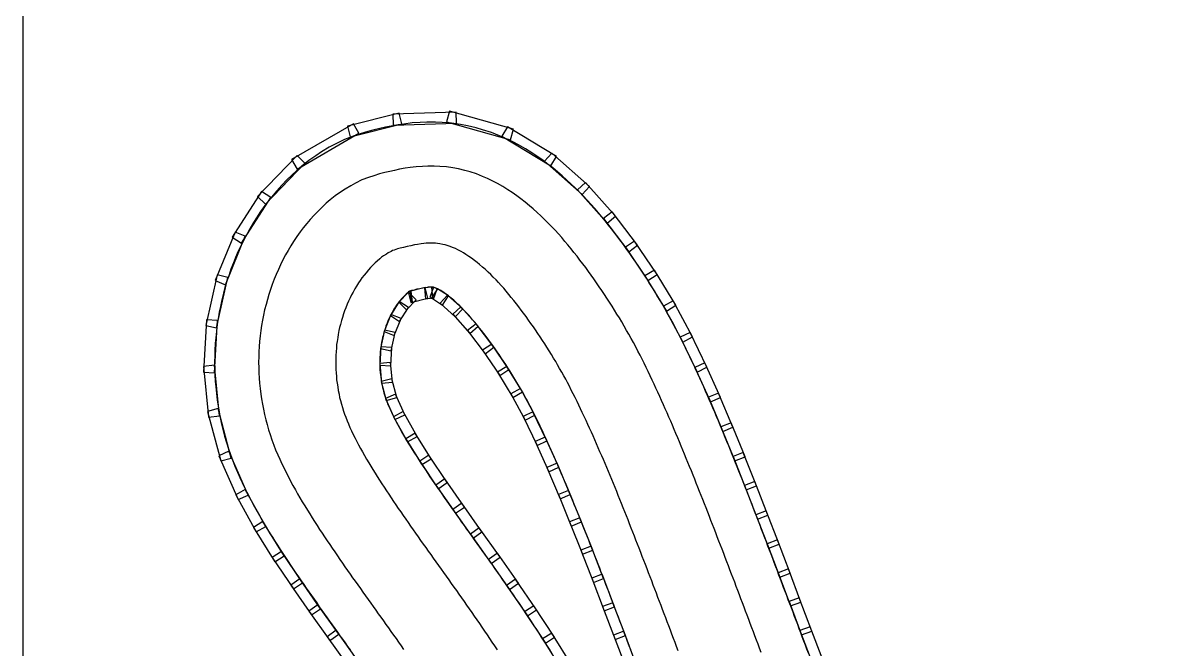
# Model space of a CAD drawing. Header units: metres. Extents: x 0 to 11.6, y 0 to 14.5.
# Drawn here: x 0 to 5.18, y 5.69 to 8.53 of the extents above; entities that cross this region are included whole.
import ezdxf

# ---------------------------------------------------------------- set-up
doc = ezdxf.new("R2010")
doc.units = ezdxf.units.M
for name, color, linetype in [('GRASS', 3, 'Continuous'), ('HALL', 5, 'Continuous'), ('TRACK', 7, 'Continuous'), ('WALLS', 8, 'Continuous')]:
    doc.layers.add(name, color=color, linetype=linetype)

msp = doc.modelspace()

# ---------------------------------------------------------------- linework, layer by layer
at = {"layer": 'GRASS'}
for points in [[(3.5698, 5.6671), (3.5628, 5.6854), (3.5559, 5.7038), (3.5489, 5.7225), (3.5418, 5.7413), (3.5348, 5.76), (3.5278, 5.7787), (3.5207, 5.7974), (3.5137, 5.8161), (3.5066, 5.8348), (3.4996, 5.8536), (3.4924, 5.8727), (3.4851, 5.8919), (3.4781, 5.9105), (3.471, 5.9291), (3.464, 5.9477), (3.457, 5.9661), (3.4501, 5.9845), (3.443, 6.0034), (3.4358, 6.0226), (3.4286, 6.0415), (3.4214, 6.0604), (3.4142, 6.0793), (3.4071, 6.0981), (3.4, 6.1169), (3.3928, 6.1357), (3.3857, 6.1543), (3.3786, 6.173), (3.3714, 6.1919), (3.3641, 6.2109), (3.3569, 6.2297), (3.3496, 6.2488), (3.3422, 6.2679), (3.3349, 6.2867), (3.3276, 6.3056), (3.3204, 6.3243), (3.3132, 6.3428), (3.3061, 6.3612), (3.2987, 6.3804), (3.291, 6.4001), (3.2834, 6.4193), (3.2759, 6.4385), (3.2682, 6.4578), (3.2608, 6.4764), (3.2534, 6.4952), (3.2459, 6.5138), (3.2384, 6.5326), (3.2309, 6.5513), (3.2233, 6.5705), (3.2152, 6.5904), (3.2073, 6.6097), (3.1995, 6.6288), (3.1916, 6.6479), (3.1839, 6.6666), (3.1761, 6.6854), (3.1684, 6.704), (3.1603, 6.7235), (3.152, 6.743), (3.144, 6.762), (3.1356, 6.7817), (3.1274, 6.8007), (3.1192, 6.8198), (3.1108, 6.8389), (3.1025, 6.8579), (3.0937, 6.8778), (3.0852, 6.8968), (3.0761, 6.9172), (3.0667, 6.9375), (3.0583, 6.9557), (3.0499, 6.9739), (3.0415, 6.992), (3.0314, 7.0138), (3.0208, 7.0355), (3.0116, 7.0543), (3.002, 7.0738), (2.9926, 7.0925), (2.9829, 7.1118), (2.9731, 7.1311), (2.9626, 7.1515), (2.9502, 7.1748), (2.9388, 7.1953), (2.9282, 7.2143), (2.9174, 7.2333), (2.9062, 7.253), (2.8933, 7.275), (2.8813, 7.2946), (2.8699, 7.3134), (2.8583, 7.332), (2.8467, 7.3507), (2.8336, 7.3711), (2.8214, 7.3898), (2.8095, 7.4079), (2.7975, 7.4259), (2.7851, 7.4445), (2.7709, 7.4652), (2.7577, 7.4838), (2.745, 7.5017), (2.732, 7.5196), (2.7189, 7.5377), (2.7041, 7.5576), (2.6903, 7.5756), (2.6755, 7.595), (2.6601, 7.6141), (2.6461, 7.6315), (2.6304, 7.6506), (2.6157, 7.6679), (2.5992, 7.6874), (2.5819, 7.7066), (2.5658, 7.7244), (2.5465, 7.745), (2.5293, 7.7624), (2.5102, 7.7817), (2.4903, 7.8005), (2.4724, 7.8173), (2.4505, 7.8368), (2.4314, 7.8531), (2.4079, 7.8728), (2.3831, 7.8917), (2.3621, 7.9073), (2.3357, 7.926), (2.3133, 7.9406), (2.2835, 7.9597), (2.2518, 7.9771), (2.2267, 7.9905), (2.1934, 8.0065), (2.1666, 8.018), (2.129, 8.0333), (2.0894, 8.0458), (2.06, 8.0543), (2.0199, 8.0638), (1.9889, 8.0694), (1.9476, 8.076), (1.9051, 8.079), (1.8754, 8.0805), (1.8362, 8.0806), (1.806, 8.0793), (1.7686, 8.077), (1.7308, 8.0719), (1.705, 8.0681), (1.6737, 8.0625), (1.648, 8.0571), (1.6219, 8.0515), (1.5958, 8.045), (1.5683, 8.038), (1.5326, 8.0273), (1.505, 8.0177), (1.4617, 8.0015), (1.4195, 7.9806), (1.3924, 7.9662), (1.3573, 7.9453), (1.3315, 7.9281), (1.2992, 7.9057), (1.2684, 7.8805), (1.2469, 7.8622), (1.2202, 7.8378), (1.2, 7.8177), (1.1767, 7.794), (1.1546, 7.7688), (1.1372, 7.7485), (1.1163, 7.7226), (1.1002, 7.701), (1.0805, 7.6742), (1.0622, 7.6462), (1.0482, 7.6241), (1.0316, 7.5963), (1.0189, 7.5732), (1.004, 7.5458), (0.9904, 7.5175), (0.9793, 7.4941), (0.9666, 7.465), (0.9569, 7.4408), (0.9455, 7.4119), (0.9355, 7.3822), (0.9276, 7.3581), (0.9187, 7.3285), (0.9121, 7.3037), (0.9041, 7.2734), (0.8977, 7.2425), (0.8927, 7.2176), (0.8875, 7.1874), (0.8838, 7.1621), (0.8795, 7.1313), (0.8768, 7.1002), (0.8747, 7.0751), (0.8731, 7.045), (0.8723, 7.0198), (0.8716, 6.9895), (0.8723, 6.959), (0.873, 6.9335), (0.8748, 6.9027), (0.8769, 6.8772), (0.8797, 6.8469), (0.8839, 6.8166), (0.8874, 6.7919), (0.8925, 6.7624), (0.8973, 6.7378), (0.9034, 6.7079), (0.9108, 6.6782), (0.9172, 6.6537), (0.9257, 6.6242), (0.9334, 6.5999), (0.9431, 6.5701), (0.9543, 6.5407), (0.9634, 6.5173), (0.9751, 6.4894), (0.9855, 6.4663), (0.9961, 6.443), (1.0074, 6.4199), (1.0176, 6.3992), (1.0295, 6.3758), (1.0403, 6.3553), (1.0522, 6.333), (1.0647, 6.3109), (1.0753, 6.2924), (1.0866, 6.2729), (1.0973, 6.2546), (1.11, 6.2331), (1.1232, 6.2118), (1.1342, 6.1942), (1.1457, 6.1759), (1.1568, 6.1584), (1.169, 6.1392), (1.1814, 6.1203), (1.1929, 6.1027), (1.205, 6.0845), (1.2166, 6.0671), (1.2287, 6.0491), (1.2409, 6.0312), (1.2526, 6.0141), (1.2647, 5.9965), (1.2764, 5.9795), (1.2881, 5.9627), (1.2999, 5.9459), (1.3115, 5.9291), (1.3235, 5.9121), (1.3353, 5.8954), (1.3471, 5.8786), (1.3589, 5.8618), (1.3706, 5.8453), (1.3825, 5.8286), (1.3943, 5.8121), (1.4061, 5.7955), (1.4179, 5.779), (1.4294, 5.7629), (1.4409, 5.7468), (1.4524, 5.7307), (1.464, 5.7144), (1.4756, 5.6981), (1.487, 5.682)], [(2.7625, 5.6824), (2.7553, 5.7015), (2.7481, 5.7205), (2.7412, 5.739), (2.7343, 5.7573), (2.7273, 5.7757), (2.7203, 5.7942), (2.7132, 5.8127), (2.7062, 5.8314), (2.6991, 5.8499), (2.692, 5.8685), (2.6849, 5.8872), (2.6777, 5.9059), (2.6707, 5.9244), (2.6637, 5.9428), (2.6566, 5.9613), (2.6496, 5.9795), (2.6426, 5.9977), (2.6354, 6.0163), (2.6283, 6.0347), (2.6211, 6.0533), (2.6138, 6.0721), (2.6065, 6.091), (2.5995, 6.1091), (2.5926, 6.1266), (2.5856, 6.1447), (2.5785, 6.1626), (2.5713, 6.1806), (2.564, 6.1991), (2.5566, 6.2175), (2.5493, 6.236), (2.5419, 6.2544), (2.5346, 6.2728), (2.5274, 6.2907), (2.5205, 6.3079), (2.5132, 6.3257), (2.5059, 6.3436), (2.4985, 6.3614), (2.4909, 6.3797), (2.4834, 6.3979), (2.4758, 6.4162), (2.4686, 6.4336), (2.4612, 6.4509), (2.4537, 6.4687), (2.4464, 6.4859), (2.4387, 6.5036), (2.4311, 6.5212), (2.4235, 6.5388), (2.4158, 6.5564), (2.4084, 6.5732), (2.4006, 6.5906), (2.3934, 6.6068), (2.3859, 6.6228), (2.3776, 6.6408), (2.3692, 6.659), (2.3608, 6.6771), (2.3541, 6.6917), (2.3471, 6.7058), (2.3388, 6.723), (2.3306, 6.7394), (2.3221, 6.7564), (2.3139, 6.7729), (2.3055, 6.7892), (2.2978, 6.8043), (2.2914, 6.8164), (2.2833, 6.8308), (2.2745, 6.8467), (2.2655, 6.8625), (2.2569, 6.8776), (2.2496, 6.8901), (2.2407, 6.9046), (2.2313, 6.92), (2.2218, 6.9353), (2.2123, 6.9506), (2.2038, 6.9639), (2.1941, 6.9786), (2.184, 6.994), (2.1739, 7.0093), (2.1641, 7.0239), (2.1556, 7.0362), (2.1457, 7.0503), (2.1353, 7.065), (2.1248, 7.0794), (2.1144, 7.0938), (2.1054, 7.1059), (2.0948, 7.1197), (2.0854, 7.1321), (2.0757, 7.1441), (2.0646, 7.1578), (2.0549, 7.1696), (2.0437, 7.1829), (2.0344, 7.1939), (2.0249, 7.2044), (2.0142, 7.2162), (2.0061, 7.2248), (1.9952, 7.2358), (1.9862, 7.2451), (1.977, 7.2536), (1.9658, 7.2642), (1.9578, 7.2713), (1.9464, 7.281), (1.9394, 7.2871), (1.9323, 7.2923), (1.9212, 7.3006), (1.915, 7.305), (1.9039, 7.3122), (1.9002, 7.315), (1.8967, 7.3165), (1.8865, 7.3221), (1.8838, 7.3234), (1.8739, 7.3275), (1.8746, 7.3278), (1.8759, 7.3268), (1.867, 7.3296), (1.8682, 7.3293), (1.8598, 7.3306), (1.8617, 7.3309), (1.8643, 7.3302), (1.8541, 7.3308), (1.8532, 7.3308), (1.8435, 7.3302), (1.841, 7.3305), (1.8392, 7.3298), (1.8255, 7.3278), (1.8174, 7.3264), (1.804, 7.3235), (1.791, 7.3208), (1.7783, 7.3176), (1.7669, 7.3148), (1.7644, 7.3141), (1.7543, 7.3104), (1.7599, 7.3133), (1.7666, 7.3158), (1.7583, 7.3116), (1.7591, 7.3121), (1.7517, 7.3069), (1.7508, 7.3069), (1.751, 7.3064), (1.7419, 7.2989), (1.7392, 7.2963), (1.7311, 7.2881), (1.7262, 7.2835), (1.7221, 7.2785), (1.7134, 7.2684), (1.7092, 7.2632), (1.7014, 7.2527), (1.6972, 7.2474), (1.6939, 7.2419), (1.6864, 7.2302), (1.6825, 7.2236), (1.676, 7.2117), (1.6716, 7.204), (1.668, 7.1962), (1.662, 7.1835), (1.6587, 7.1759), (1.6536, 7.163), (1.6501, 7.1548), (1.6475, 7.1465), (1.6429, 7.1327), (1.6403, 7.124), (1.6367, 7.1101), (1.6343, 7.1018), (1.6327, 7.0935), (1.6298, 7.0791), (1.6282, 7.07), (1.6262, 7.0556), (1.6248, 7.0468), (1.6242, 7.0382), (1.623, 7.0233), (1.6224, 7.0135), (1.622, 6.9988), (1.6216, 6.9891), (1.622, 6.9796), (1.6224, 6.9651), (1.6229, 6.956), (1.6242, 6.9417), (1.6248, 6.9321), (1.6263, 6.9228), (1.6284, 6.9079), (1.6301, 6.898), (1.633, 6.8834), (1.6347, 6.8741), (1.6372, 6.8651), (1.6408, 6.8508), (1.6434, 6.8418), (1.6478, 6.8281), (1.6503, 6.8197), (1.6535, 6.8119), (1.6589, 6.798), (1.6627, 6.789), (1.6687, 6.7757), (1.6746, 6.7625), (1.681, 6.7497), (1.6884, 6.7345), (1.6946, 6.7223), (1.7026, 6.7074), (1.7094, 6.6944), (1.7167, 6.6817), (1.7259, 6.6655), (1.7347, 6.6504), (1.7441, 6.6342), (1.7517, 6.6212), (1.7597, 6.6085), (1.7698, 6.5923), (1.7796, 6.5766), (1.7899, 6.5604), (1.7992, 6.5458), (1.8087, 6.5313), (1.8191, 6.5154), (1.8292, 6.5003), (1.8397, 6.4845), (1.85, 6.4692), (1.8603, 6.4541), (1.8712, 6.4381), (1.8818, 6.4228), (1.8928, 6.4069), (1.9039, 6.3909), (1.915, 6.3749), (1.9262, 6.3589), (1.9372, 6.3432), (1.9485, 6.3272), (1.9597, 6.3112), (1.971, 6.2953), (1.9824, 6.2792), (1.9936, 6.2634), (2.0051, 6.2473), (2.0165, 6.2312), (2.028, 6.2152), (2.0397, 6.1988), (2.0515, 6.1823), (2.0632, 6.1659), (2.0748, 6.1496), (2.0864, 6.1333), (2.0981, 6.1168), (2.11, 6.1001), (2.1217, 6.0836), (2.1336, 6.0668), (2.1454, 6.0501), (2.1569, 6.0337), (2.1684, 6.0173), (2.18, 6.001), (2.1922, 5.9836), (2.2044, 5.966), (2.2159, 5.9494), (2.2275, 5.9327), (2.2389, 5.9162), (2.2516, 5.8978), (2.2641, 5.8792), (2.2753, 5.8626), (2.2865, 5.846), (2.2976, 5.8294), (2.3101, 5.8108), (2.3223, 5.7921), (2.3335, 5.7751), (2.3447, 5.7578), (2.3558, 5.7407), (2.368, 5.722), (2.3799, 5.7031), (2.391, 5.6855), (2.4025, 5.6671)]]:
    msp.add_lwpolyline(points, dxfattribs=at)
at = {"layer": 'HALL'}
msp.add_lwpolyline([(0, 0), (11, 0), (11, 14.5), (0, 14.5), (0, 0)], dxfattribs=at)
at = {"layer": 'TRACK'}
for points in [[(3.3546, 5.6709), (3.3476, 5.6896), (3.3406, 5.7083), (3.3335, 5.727), (3.3265, 5.7457), (3.3194, 5.7644), (3.3124, 5.7832), (3.3053, 5.8021), (3.2981, 5.821), (3.291, 5.8397), (3.284, 5.8583), (3.2769, 5.877), (3.2699, 5.8956), (3.2629, 5.9141), (3.2558, 5.9329), (3.2487, 5.9518), (3.2416, 5.9707), (3.2345, 5.9895), (3.2273, 6.0082), (3.2202, 6.027), (3.2131, 6.0457), (3.2059, 6.0644), (3.1988, 6.0831), (3.1917, 6.1018), (3.1845, 6.1206), (3.1773, 6.1394), (3.1701, 6.1581), (3.1629, 6.177), (3.1556, 6.1959), (3.1484, 6.2146), (3.1411, 6.2333), (3.1339, 6.252), (3.1267, 6.2706), (3.1195, 6.2892), (3.1122, 6.308), (3.1048, 6.3272), (3.0973, 6.3461), (3.0899, 6.365), (3.0824, 6.3839), (3.075, 6.4025), (3.0676, 6.4211), (3.0601, 6.4397), (3.0527, 6.4584), (3.0452, 6.477), (3.0377, 6.4959), (3.0299, 6.5151), (3.0222, 6.5339), (3.0145, 6.5527), (3.0068, 6.5715), (2.9991, 6.5901), (2.9914, 6.6087), (2.9837, 6.6272), (2.9758, 6.6462), (2.9678, 6.6651), (2.9599, 6.6838), (2.9518, 6.7028), (2.9437, 6.7215), (2.9357, 6.7402), (2.9275, 6.7589), (2.9194, 6.7775), (2.911, 6.7965), (2.9026, 6.8152), (2.894, 6.8344), (2.8852, 6.8535), (2.8768, 6.8717), (2.8684, 6.8899), (2.86, 6.908), (2.8508, 6.9279), (2.8412, 6.9476), (2.8322, 6.966), (2.823, 6.9846), (2.8138, 7.0028), (2.8045, 7.0214), (2.795, 7.0399), (2.7853, 7.0589), (2.7745, 7.0792), (2.764, 7.0981), (2.7539, 7.1163), (2.7436, 7.1344), (2.7331, 7.1529), (2.7216, 7.1724), (2.7105, 7.1906), (2.6996, 7.2085), (2.6886, 7.2262), (2.6775, 7.244), (2.6657, 7.2625), (2.6541, 7.2802), (2.6427, 7.2975), (2.6312, 7.3148), (2.6195, 7.3323), (2.6068, 7.3508), (2.5945, 7.3682), (2.5824, 7.3852), (2.5701, 7.4022), (2.5577, 7.4193), (2.5444, 7.4372), (2.5315, 7.454), (2.5181, 7.4715), (2.5043, 7.4888), (2.491, 7.5052), (2.4769, 7.5224), (2.4632, 7.5385), (2.4486, 7.5558), (2.4334, 7.5727), (2.4187, 7.5889), (2.4024, 7.6063), (2.3869, 7.622), (2.3705, 7.6386), (2.3534, 7.6547), (2.3373, 7.6698), (2.3191, 7.686), (2.3021, 7.7005), (2.283, 7.7166), (2.2629, 7.7318), (2.2446, 7.7455), (2.2235, 7.7604), (2.2041, 7.773), (2.1813, 7.7877), (2.1571, 7.801), (2.136, 7.8122), (2.1109, 7.8243), (2.0885, 7.8339), (2.0612, 7.8452), (2.0325, 7.8541), (2.0085, 7.8611), (1.9794, 7.868), (1.9545, 7.8724), (1.9247, 7.8773), (1.8942, 7.8793), (1.8697, 7.8806), (1.8408, 7.8807), (1.816, 7.8795), (1.7879, 7.8779), (1.7597, 7.874), (1.7371, 7.8707), (1.712, 7.8662), (1.6896, 7.8615), (1.667, 7.8566), (1.6444, 7.851), (1.6213, 7.8452), (1.5944, 7.8371), (1.5715, 7.8291), (1.5412, 7.818), (1.512, 7.8033), (1.4899, 7.7916), (1.4644, 7.7765), (1.4435, 7.7624), (1.4197, 7.746), (1.3971, 7.7274), (1.3789, 7.712), (1.3586, 7.6934), (1.3416, 7.6765), (1.3232, 7.6579), (1.3059, 7.638), (1.2908, 7.6205), (1.2744, 7.6001), (1.2605, 7.5815), (1.245, 7.5604), (1.2307, 7.5383), (1.2184, 7.519), (1.2052, 7.4969), (1.1941, 7.4768), (1.182, 7.4547), (1.1711, 7.4319), (1.1614, 7.4113), (1.1512, 7.3879), (1.1427, 7.3667), (1.1334, 7.3433), (1.1254, 7.3194), (1.1184, 7.298), (1.1112, 7.2739), (1.1053, 7.2521), (1.0988, 7.2276), (1.0937, 7.2027), (1.0893, 7.1807), (1.085, 7.1561), (1.0818, 7.1337), (1.0783, 7.1088), (1.0761, 7.0836), (1.0743, 7.0613), (1.0729, 7.0366), (1.0722, 7.0142), (1.0716, 6.9894), (1.0722, 6.9645), (1.0729, 6.942), (1.0743, 6.9169), (1.0762, 6.8944), (1.0784, 6.8696), (1.0819, 6.8449), (1.085, 6.8229), (1.0892, 6.7986), (1.0935, 6.7766), (1.0984, 6.7522), (1.1045, 6.728), (1.1102, 6.7063), (1.1171, 6.6823), (1.1239, 6.6607), (1.1317, 6.6367), (1.1408, 6.613), (1.1489, 6.5921), (1.1585, 6.5693), (1.1677, 6.5488), (1.1771, 6.5282), (1.187, 6.5078), (1.1964, 6.4886), (1.2068, 6.4682), (1.2169, 6.4492), (1.2275, 6.4294), (1.2386, 6.4098), (1.2488, 6.3919), (1.2594, 6.3736), (1.2698, 6.3558), (1.2811, 6.3366), (1.2929, 6.3176), (1.3037, 6.3003), (1.3147, 6.2828), (1.3257, 6.2656), (1.337, 6.2477), (1.3487, 6.2299), (1.3599, 6.2128), (1.3714, 6.1954), (1.3828, 6.1784), (1.3944, 6.1611), (1.4061, 6.144), (1.4175, 6.1272), (1.4292, 6.1102), (1.4408, 6.0935), (1.4523, 6.0769), (1.4639, 6.0603), (1.4755, 6.0437), (1.4872, 6.027), (1.4988, 6.0105), (1.5104, 5.994), (1.5221, 5.9774), (1.5338, 5.961), (1.5455, 5.9445), (1.5572, 5.9281), (1.5689, 5.9117), (1.5806, 5.8953), (1.5922, 5.8791), (1.6037, 5.863), (1.6153, 5.8467), (1.6269, 5.8305), (1.6385, 5.8142), (1.65, 5.798), (1.6614, 5.7819), (1.6729, 5.7657), (1.6843, 5.7495), (1.6957, 5.7334), (1.7072, 5.717), (1.7187, 5.7007), (1.7303, 5.6843)], [(2.9778, 5.6785), (2.9708, 5.697), (2.9637, 5.7157), (2.9566, 5.7344), (2.9496, 5.7532), (2.9424, 5.772), (2.9353, 5.7909), (2.9283, 5.8095), (2.9213, 5.828), (2.9143, 5.8466), (2.9072, 5.8652), (2.9002, 5.8838), (2.8931, 5.9025), (2.886, 5.9211), (2.8789, 5.9398), (2.8717, 5.9585), (2.8646, 5.9771), (2.8575, 5.9958), (2.8504, 6.0143), (2.8433, 6.0329), (2.8362, 6.0513), (2.8291, 6.0698), (2.8219, 6.0884), (2.8148, 6.107), (2.8075, 6.1255), (2.8003, 6.1443), (2.793, 6.163), (2.7859, 6.1815), (2.7789, 6.1996), (2.7717, 6.2179), (2.7644, 6.2362), (2.7572, 6.2545), (2.7498, 6.273), (2.7424, 6.2916), (2.735, 6.3101), (2.7277, 6.3286), (2.7203, 6.3471), (2.713, 6.3653), (2.7057, 6.3832), (2.6983, 6.4014), (2.6908, 6.4196), (2.6833, 6.4378), (2.6757, 6.4562), (2.6681, 6.4745), (2.6605, 6.4929), (2.653, 6.5109), (2.6454, 6.5288), (2.6378, 6.547), (2.6302, 6.5648), (2.6224, 6.5828), (2.6146, 6.6009), (2.6068, 6.6188), (2.5989, 6.6368), (2.5911, 6.6544), (2.5832, 6.6722), (2.5754, 6.6895), (2.5675, 6.7067), (2.5591, 6.7248), (2.5507, 6.743), (2.5423, 6.7611), (2.5347, 6.7776), (2.5268, 6.7938), (2.5182, 6.8113), (2.5097, 6.8285), (2.5009, 6.846), (2.4923, 6.8633), (2.4835, 6.8804), (2.475, 6.8969), (2.467, 6.9119), (2.4581, 6.928), (2.4488, 6.9448), (2.4393, 6.9614), (2.43, 6.9777), (2.4212, 6.9927), (2.4116, 7.0086), (2.4016, 7.0249), (2.3915, 7.0411), (2.3815, 7.0573), (2.3718, 7.0725), (2.3614, 7.0883), (2.3508, 7.1044), (2.3402, 7.1204), (2.3297, 7.1361), (2.3197, 7.1506), (2.3089, 7.1659), (2.2979, 7.1814), (2.2867, 7.1968), (2.2756, 7.2121), (2.265, 7.2264), (2.2536, 7.2412), (2.2427, 7.2555), (2.2315, 7.2694), (2.2197, 7.2842), (2.2084, 7.2979), (2.1962, 7.3122), (2.185, 7.3255), (2.1734, 7.3383), (2.1613, 7.3518), (2.1502, 7.3635), (2.1376, 7.3763), (2.126, 7.3882), (2.1139, 7.3995), (2.1009, 7.4117), (2.0892, 7.4221), (2.0757, 7.4335), (2.0643, 7.4433), (2.0525, 7.4521), (2.0388, 7.4624), (2.0272, 7.4706), (2.0131, 7.4798), (2.0024, 7.4869), (1.9914, 7.4927), (1.9772, 7.5003), (1.9664, 7.5056), (1.9519, 7.5116), (1.9424, 7.5159), (1.9328, 7.5185), (1.9184, 7.5228), (1.9087, 7.5252), (1.8942, 7.5276), (1.8846, 7.5296), (1.8752, 7.5299), (1.8597, 7.5307), (1.8487, 7.5308), (1.8335, 7.53), (1.8217, 7.5296), (1.8103, 7.5277), (1.7934, 7.5252), (1.7791, 7.5227), (1.7624, 7.5191), (1.7459, 7.5156), (1.7296, 7.5115), (1.714, 7.5076), (1.7026, 7.5043), (1.6878, 7.499), (1.6804, 7.4968), (1.674, 7.4931), (1.6607, 7.4861), (1.6519, 7.4809), (1.6396, 7.4725), (1.6304, 7.4666), (1.6223, 7.4595), (1.6099, 7.4491), (1.6008, 7.4407), (1.5895, 7.4293), (1.5796, 7.4196), (1.5708, 7.4092), (1.5597, 7.3965), (1.5511, 7.3857), (1.5411, 7.3723), (1.5328, 7.3612), (1.5255, 7.3497), (1.5162, 7.3353), (1.5089, 7.323), (1.5008, 7.3081), (1.4936, 7.2952), (1.4873, 7.2819), (1.4799, 7.2663), (1.4741, 7.253), (1.4678, 7.2371), (1.4622, 7.2234), (1.4577, 7.2093), (1.4522, 7.1928), (1.4479, 7.1785), (1.4434, 7.1617), (1.4396, 7.1476), (1.4367, 7.1332), (1.4332, 7.1161), (1.4307, 7.1013), (1.4282, 7.084), (1.426, 7.0694), (1.4249, 7.0547), (1.4234, 7.0372), (1.4226, 7.0219), (1.4221, 7.0044), (1.4216, 6.9892), (1.4221, 6.9741), (1.4226, 6.9567), (1.4234, 6.9418), (1.4249, 6.9245), (1.4261, 6.9094), (1.4283, 6.8945), (1.4308, 6.877), (1.4334, 6.8618), (1.4368, 6.8446), (1.4397, 6.8298), (1.4435, 6.8152), (1.4479, 6.7982), (1.452, 6.7838), (1.4573, 6.7672), (1.4617, 6.7532), (1.4671, 6.7396), (1.4734, 6.7231), (1.4793, 6.7091), (1.4866, 6.6932), (1.4937, 6.6773), (1.5013, 6.6618), (1.5095, 6.6451), (1.5173, 6.6299), (1.526, 6.6135), (1.5342, 6.598), (1.5428, 6.5829), (1.5524, 6.566), (1.5618, 6.5497), (1.5716, 6.533), (1.5806, 6.5177), (1.5899, 6.5027), (1.6003, 6.4861), (1.6106, 6.4698), (1.6211, 6.4532), (1.6312, 6.4374), (1.6414, 6.4217), (1.6521, 6.4054), (1.6627, 6.3894), (1.6736, 6.3732), (1.6843, 6.3572), (1.6951, 6.3413), (1.7062, 6.3251), (1.7172, 6.3091), (1.7284, 6.2929), (1.7397, 6.2767), (1.751, 6.2605), (1.7623, 6.2443), (1.7736, 6.2282), (1.785, 6.212), (1.7963, 6.1959), (1.8077, 6.1797), (1.8192, 6.1635), (1.8307, 6.1474), (1.8422, 6.1312), (1.8537, 6.1151), (1.8653, 6.0989), (1.8769, 6.0826), (1.8886, 6.0662), (1.9003, 6.0498), (1.9119, 6.0336), (1.9235, 6.0173), (1.9352, 6.0009), (1.9469, 5.9844), (1.9585, 5.968), (1.9702, 5.9515), (1.9819, 5.9349), (1.9934, 5.9186), (2.0049, 5.9022), (2.0164, 5.8858), (2.0283, 5.869), (2.0401, 5.852), (2.0515, 5.8355), (2.063, 5.819), (2.0744, 5.8025), (2.0864, 5.7851), (2.0982, 5.7676), (2.1093, 5.751), (2.1205, 5.7344), (2.1316, 5.7178), (2.1434, 5.7003), (2.155, 5.6826)]]:
    msp.add_lwpolyline(points, dxfattribs=at)
at = {"layer": 'WALLS'}
for points in [[(2.2296, 8.048), (1.9383, 8.1303), (1.9247, 8.0821), (2.216, 7.9998), (2.2296, 8.048)], [(1.7102, 8.1209), (1.4752, 8.0617), (1.4875, 8.0132), (1.7224, 8.0724), (1.7102, 8.1209)], [(1.9684, 8.1264), (1.6814, 8.1171), (1.683, 8.0672), (1.97, 8.0765), (1.9684, 8.1264)], [(1.5025, 8.0736), (1.2214, 7.9106), (1.2465, 7.8674), (1.5275, 8.0303), (1.5025, 8.0736)], [(2.4256, 7.9242), (2.2021, 8.0595), (2.1762, 8.0167), (2.3997, 7.8815), (2.4256, 7.9242)], [(1.246, 7.9291), (1.0669, 7.7431), (1.1029, 7.7084), (1.282, 7.8944), (1.246, 7.9291)], [(2.5748, 7.7888), (2.4035, 7.9403), (2.3704, 7.9028), (2.5417, 7.7514), (2.5748, 7.7888)], [(2.693, 7.654), (2.5569, 7.8066), (2.5196, 7.7733), (2.6557, 7.6207), (2.693, 7.654)], [(1.0841, 7.7648), (0.952, 7.5571), (0.9942, 7.5303), (1.1263, 7.738), (1.0841, 7.7648)], [(2.7927, 7.5216), (2.6779, 7.6723), (2.6381, 7.642), (2.7529, 7.4913), (2.7927, 7.5216)], [(0.9644, 7.581), (0.8747, 7.3606), (0.9211, 7.3418), (1.0107, 7.5622), (0.9644, 7.581)], [(2.882, 7.3889), (2.7793, 7.5402), (2.7379, 7.5121), (2.8406, 7.3608), (2.882, 7.3889)], [(2.9668, 7.2483), (2.8696, 7.4081), (2.8269, 7.3822), (2.9241, 7.2223), (2.9668, 7.2483)], [(0.8827, 7.386), (0.8313, 7.1561), (0.8801, 7.1452), (0.9315, 7.3751), (0.8827, 7.386)], [(1.752, 7.3076), (1.7082, 7.2624), (1.7441, 7.2276), (1.7879, 7.2728), (1.752, 7.3076)], [(1.8286, 7.3287), (1.7516, 7.3099), (1.7635, 7.2613), (1.8405, 7.2801), (1.8286, 7.3287)], [(1.7648, 7.2619), (1.77, 7.2624), (1.7649, 7.3122), (1.7597, 7.3116), (1.7648, 7.2619)], [(1.8585, 7.3312), (1.8248, 7.3278), (1.8298, 7.2781), (1.8635, 7.2815), (1.8585, 7.3312)], [(1.8833, 7.3236), (1.8664, 7.3299), (1.849, 7.2831), (1.8658, 7.2768), (1.8833, 7.3236)], [(1.9341, 7.2912), (1.8838, 7.3237), (1.8566, 7.2818), (1.907, 7.2492), (1.9341, 7.2912)], [(1.7105, 7.2655), (1.6701, 7.2019), (1.7123, 7.1751), (1.7527, 7.2387), (1.7105, 7.2655)], [(1.9986, 7.2329), (1.9295, 7.2949), (1.8961, 7.2577), (1.9652, 7.1956), (1.9986, 7.2329)], [(3.0427, 7.1048), (2.9555, 7.2681), (2.9114, 7.2446), (2.9986, 7.0812), (3.0427, 7.1048)], [(1.6727, 7.207), (1.6415, 7.1294), (1.6879, 7.1108), (1.7191, 7.1884), (1.6727, 7.207)], [(2.069, 7.1529), (1.991, 7.2406), (1.9537, 7.2074), (2.0316, 7.1197), (2.069, 7.1529)], [(0.835, 7.1827), (0.8215, 6.9442), (0.8714, 6.9413), (0.8849, 7.1798), (0.835, 7.1827)], [(2.1401, 7.0587), (2.0599, 7.1641), (2.0201, 7.1338), (2.1003, 7.0284), (2.1401, 7.0587)], [(1.6435, 7.1359), (1.6253, 7.0519), (1.6742, 7.0413), (1.6924, 7.1253), (1.6435, 7.1359)], [(3.1085, 6.9667), (3.0325, 7.1248), (2.9875, 7.1031), (3.0634, 6.9451), (3.1085, 6.9667)], [(1.6263, 7.0589), (1.6217, 6.9763), (1.6717, 6.9735), (1.6762, 7.0561), (1.6263, 7.0589)], [(2.2086, 6.9568), (2.1306, 7.0719), (2.0892, 7.0439), (2.1672, 6.9288), (2.2086, 6.9568)], [(0.8209, 6.9708), (0.8445, 6.7403), (0.8943, 6.7454), (0.8706, 6.9759), (0.8209, 6.9708)], [(1.6215, 6.9837), (1.6304, 6.8942), (1.6801, 6.8991), (1.6713, 6.9886), (1.6215, 6.9837)], [(2.2697, 6.8556), (2.1996, 6.9708), (2.1569, 6.9448), (2.227, 6.8296), (2.2697, 6.8556)], [(3.1695, 6.8297), (3.0992, 6.9866), (3.0536, 6.9662), (3.1239, 6.8093), (3.1695, 6.8297)], [(1.629, 6.9019), (1.6511, 6.8162), (1.6995, 6.8287), (1.6775, 6.9143), (1.629, 6.9019)], [(1.6483, 6.824), (1.6907, 6.7293), (1.7363, 6.7498), (1.694, 6.8444), (1.6483, 6.824)], [(2.326, 6.7491), (2.2616, 6.8698), (2.2175, 6.8462), (2.2819, 6.7256), (2.326, 6.7491)], [(3.2265, 6.6946), (3.1608, 6.8496), (3.1148, 6.8301), (3.1805, 6.6751), (3.2265, 6.6946)], [(0.8398, 6.7662), (0.8992, 6.5407), (0.9475, 6.5535), (0.8882, 6.779), (0.8398, 6.7662)], [(1.6848, 6.741), (1.748, 6.6273), (1.7917, 6.6516), (1.7285, 6.7653), (1.6848, 6.741)], [(2.3816, 6.6325), (2.3181, 6.7647), (2.2731, 6.743), (2.3365, 6.6109), (2.3816, 6.6325)], [(3.2814, 6.56), (3.2182, 6.7145), (3.1719, 6.6956), (3.2351, 6.5411), (3.2814, 6.56)], [(1.7397, 6.6412), (1.8132, 6.5241), (1.8556, 6.5507), (1.7821, 6.6678), (1.7397, 6.6412)], [(2.435, 6.5126), (2.3737, 6.6495), (2.3281, 6.6291), (2.3894, 6.4921), (2.435, 6.5126)], [(0.8909, 6.5649), (0.9779, 6.365), (1.0238, 6.3849), (0.9367, 6.5848), (0.8909, 6.5649)], [(3.3339, 6.4278), (3.2734, 6.5798), (3.227, 6.5613), (3.2874, 6.4093), (3.3339, 6.4278)], [(1.8034, 6.5392), (1.887, 6.4149), (1.9285, 6.4428), (1.8449, 6.5671), (1.8034, 6.5392)], [(2.4872, 6.3888), (2.4273, 6.5303), (2.3813, 6.5108), (2.4412, 6.3693), (2.4872, 6.3888)], [(1.876, 6.431), (1.9655, 6.303), (2.0064, 6.3316), (1.917, 6.4596), (1.876, 6.431)], [(3.3854, 6.2948), (3.3262, 6.4475), (3.2795, 6.4294), (3.3388, 6.2767), (3.3854, 6.2948)], [(0.9673, 6.3869), (1.0599, 6.2189), (1.1037, 6.243), (1.011, 6.411), (0.9673, 6.3869)], [(2.5383, 6.2636), (2.4796, 6.4071), (2.4333, 6.3882), (2.4921, 6.2447), (2.5383, 6.2636)], [(1.9538, 6.3196), (2.0457, 6.1905), (2.0864, 6.2195), (1.9945, 6.3486), (1.9538, 6.3196)], [(1.0482, 6.2388), (1.1457, 6.0831), (1.188, 6.1097), (1.0906, 6.2653), (1.0482, 6.2388)], [(2.5893, 6.1351), (2.5308, 6.2824), (2.4843, 6.2639), (2.5429, 6.1167), (2.5893, 6.1351)], [(3.4362, 6.1623), (3.3778, 6.3146), (3.3311, 6.2967), (3.3895, 6.1444), (3.4362, 6.1623)], [(2.0335, 6.2075), (2.1279, 6.0749), (2.1687, 6.1039), (2.0742, 6.2365), (2.0335, 6.2075)], [(3.4863, 6.0304), (3.4287, 6.182), (3.3819, 6.1643), (3.4395, 6.0127), (3.4863, 6.0304)], [(1.1335, 6.1019), (1.2296, 5.9591), (1.2711, 5.987), (1.175, 6.1298), (1.1335, 6.1019)], [(2.1155, 6.0925), (2.2107, 5.9571), (2.2516, 5.9858), (2.1564, 6.1212), (2.1155, 6.0925)], [(2.6391, 6.0067), (2.5819, 6.1542), (2.5352, 6.1361), (2.5925, 5.9886), (2.6391, 6.0067)], [(1.2174, 5.9769), (1.3123, 5.841), (1.3533, 5.8696), (1.2584, 6.0055), (1.2174, 5.9769)], [(2.6886, 5.8776), (2.6317, 6.0259), (2.585, 6.008), (2.6419, 5.8597), (2.6886, 5.8776)], [(3.5356, 5.8998), (3.4788, 6.0501), (3.4321, 6.0324), (3.4888, 5.8821), (3.5356, 5.8998)], [(2.1981, 5.9752), (2.2927, 5.8368), (2.334, 5.865), (2.2394, 6.0034), (2.1981, 5.9752)], [(3.5853, 5.7677), (3.5282, 5.9194), (3.4814, 5.9018), (3.5385, 5.7501), (3.5853, 5.7677)], [(1.3001, 5.8584), (1.3949, 5.7252), (1.4356, 5.7541), (1.3408, 5.8873), (1.3001, 5.8584)], [(2.2802, 5.8555), (2.3743, 5.7124), (2.416, 5.7399), (2.322, 5.883), (2.2802, 5.8555)], [(2.738, 5.7476), (2.6812, 5.8969), (2.6344, 5.8792), (2.6912, 5.7298), (2.738, 5.7476)], [(1.3827, 5.7423), (1.475, 5.6127), (1.5157, 5.6417), (1.4234, 5.7713), (1.3827, 5.7423)], [(2.3617, 5.732), (2.4537, 5.5834), (2.4963, 5.6097), (2.4043, 5.7583), (2.3617, 5.732)], [(2.7875, 5.6162), (2.7306, 5.7671), (2.6838, 5.7494), (2.7408, 5.5986), (2.7875, 5.6162)], [(3.6344, 5.6375), (3.5779, 5.7874), (3.5311, 5.7697), (3.5876, 5.6199), (3.6344, 5.6375)]]:
    msp.add_lwpolyline(points, dxfattribs=at)

doc.saveas('drawing.dxf')
